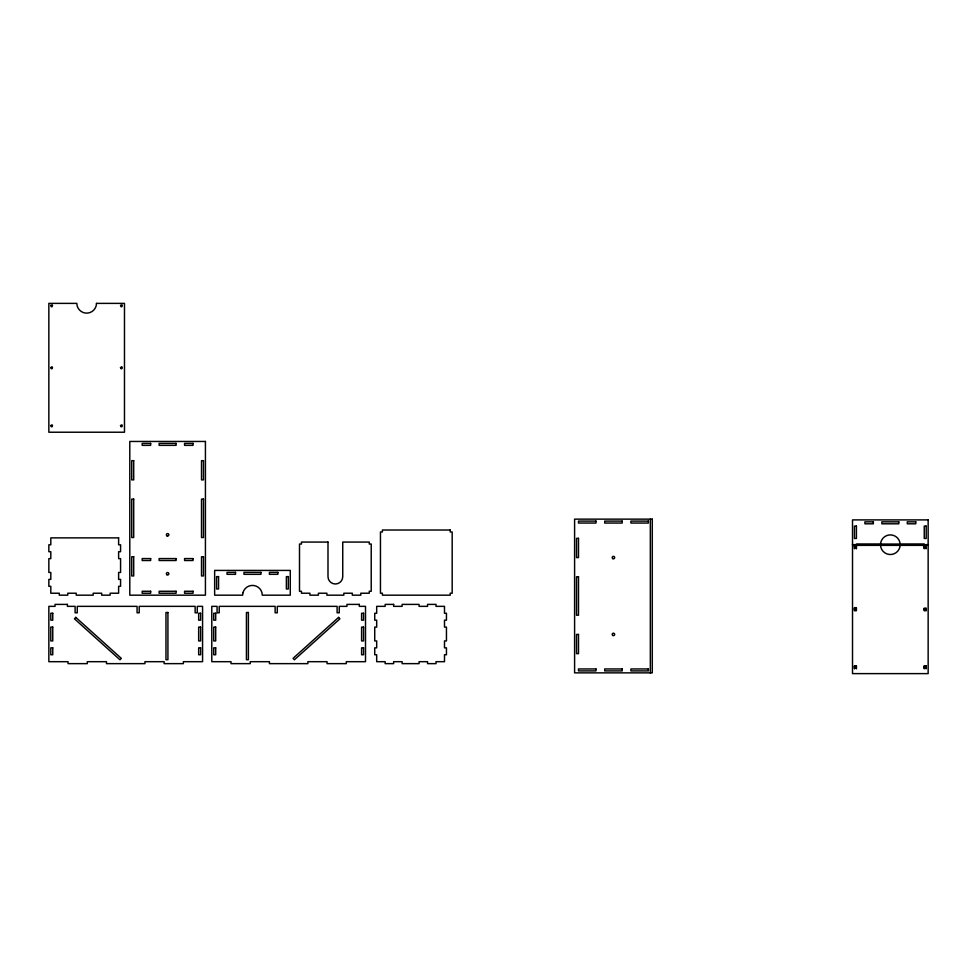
<?xml version="1.0" encoding="UTF-8"?>
<svg xmlns="http://www.w3.org/2000/svg" width="977" height="977" viewBox="0 0 977 977"><rect width="100%" height="100%" fill="white"/><g stroke="black" fill="none" stroke-linecap="round" stroke-linejoin="round"><path stroke-width="1.47" d="M852.518 544.653L880.509 544.653L880.839 542.162A9.843 9.843 0 0 1 899.841 542.162L900.171 544.653L928.15 544.653M852.518 544.775L880.509 544.775L880.839 547.254A9.843 9.843 0 0 0 899.841 547.254L900.171 544.775L928.15 544.775M856.426 545.361L924.242 545.361M854.472 545.691L856.426 545.691M924.242 545.691L926.196 545.691M854.472 546.155L856.426 546.155M924.242 546.155L926.196 546.155M854.472 548.305L856.426 548.305M924.242 548.305L926.196 548.305M856.426 607.657L854.472 607.657L854.472 610.735L856.426 610.735M854.472 608.121L856.426 608.121L856.426 610.271L854.472 610.271M924.242 610.271L926.196 610.271M854.472 666.18L856.426 666.18M924.242 666.18L926.196 666.18M854.472 668.329L856.426 668.329M924.242 668.329L926.196 668.329M926.196 544.653L926.196 548.769M926.196 608.121L926.196 610.735L924.242 610.735L924.242 608.121M926.196 665.716L926.196 668.793M924.242 548.769L924.242 544.055L856.426 544.055L856.426 548.769M924.242 665.716L924.242 668.793M856.426 665.716L856.426 668.793M854.472 544.653L854.472 548.769M854.472 665.716L854.472 668.793M650.328 519.141L650.328 672.86M120.489 367.67C122.32 371.565 123.273 364.372 120.489 367.67M924.157 609.05C925.988 612.958 926.953 605.764 924.157 609.05M50.719 367.645C52.477 371.578 53.576 364.409 50.719 367.645M854.386 609.037C856.145 612.97 857.244 605.801 854.386 609.037M50.743 425.581C52.062 429.697 53.93 422.687 50.743 425.581M96.491 303.383L96.161 305.862A9.843 9.843 0 0 1 77.159 305.862L76.829 303.383L48.85 303.383L48.85 432.225L124.482 432.225L124.482 303.383L96.491 303.383M242.968 592.685L242.638 595.176L214.647 595.176L214.647 570.421L290.279 570.421L290.279 595.176L262.3 595.176L261.97 592.685A9.843 9.843 0 0 0 242.968 592.685M854.411 666.973C855.73 671.089 857.611 664.079 854.411 666.973M120.513 425.581C121.807 429.697 123.725 422.699 120.513 425.581M924.181 666.973C925.475 671.089 927.393 664.079 924.181 666.973M120.537 305.483C121.527 309.685 123.957 302.846 120.537 305.483M924.205 546.864C925.195 551.077 927.625 544.238 924.205 546.864M50.767 305.459C51.659 309.685 54.248 302.907 50.767 305.459M854.448 546.851C855.339 551.065 857.916 544.287 854.448 546.851M75.766 617.379L74.46 618.832L119.988 659.793L121.295 658.351L75.766 617.379M338.592 617.379L293.063 658.351L294.37 659.793L339.898 618.832L338.592 617.379M205.426 441.457L129.794 441.457L129.794 595.176L205.426 595.176L205.426 441.457M150.653 443.399L142.178 443.399L142.178 445.353L150.653 445.353L150.653 443.399M176.092 443.399L159.129 443.399L159.129 445.353L176.092 445.353L176.092 443.399M193.043 443.399L184.568 443.399L184.568 445.353L193.043 445.353L193.043 443.399M133.702 460.668L131.748 460.668L131.748 479.878L133.702 479.878L133.702 460.668M203.472 460.668L201.518 460.668L201.518 479.878L203.472 479.878L203.472 460.668M133.702 499.1L131.748 499.1L131.748 537.521L133.702 537.521L133.702 499.1M203.472 499.1L201.518 499.1L201.518 537.521L203.472 537.521L203.472 499.1M652.282 519.141L574.598 519.141L574.598 672.86L652.282 672.86L652.282 519.141M928.15 519.898L852.518 519.898L852.518 673.617L928.15 673.617L928.15 519.898M595.97 521.095L578.494 521.095L578.494 523.049L595.97 523.049L595.97 521.095M622.178 521.095L604.702 521.095L604.702 523.049L622.178 523.049L622.178 521.095M648.374 521.095L630.91 521.095L630.91 523.049L648.374 523.049L648.374 521.095M873.377 521.852L864.901 521.852L864.901 523.806L873.377 523.806L873.377 521.852M898.816 521.852L881.852 521.852L881.852 523.806L898.816 523.806L898.816 521.852M915.767 521.852L907.291 521.852L907.291 523.806L915.767 523.806L915.767 521.852M856.426 526.09L854.472 526.09L854.472 538.461L856.426 538.461L856.426 526.09M926.196 526.09L924.242 526.09L924.242 538.461L926.196 538.461L926.196 526.09M450.226 530.022L382.398 530.022L382.398 531.976L380.456 531.976L380.456 593.222L382.398 593.222L382.398 595.176L450.226 595.176L450.226 593.222L452.18 593.222L452.18 531.976L450.226 531.976L450.226 530.022M118.62 537.875L50.804 537.875L50.804 544.8L48.85 544.8L48.85 551.712L50.804 551.712L50.804 558.636L48.85 558.636L48.85 572.461L50.804 572.461L50.804 579.385L48.85 579.385L48.85 586.298L50.804 586.298L50.804 593.222L59.279 593.222L59.279 595.176L67.755 595.176L67.755 593.222L76.23 593.222L76.23 595.176L93.194 595.176L93.194 593.222L101.669 593.222L101.669 595.176L110.145 595.176L110.145 593.222L118.62 593.222L118.62 586.298L120.574 586.298L120.574 579.385L118.62 579.385L118.62 572.461L120.574 572.461L120.574 558.636L118.62 558.636L118.62 551.712L120.574 551.712L120.574 544.8L118.62 544.8L118.62 537.875M578.494 538.351L576.54 538.351L576.54 557.574L578.494 557.574L578.494 538.351M327.991 542.076L301.453 542.076L301.453 544.03L299.499 544.03L299.499 591.268L301.453 591.268L301.453 593.222L309.929 593.222L309.929 595.176L318.404 595.176L318.404 593.222L326.892 593.222L326.892 595.176L343.843 595.176L343.843 593.222L352.318 593.222L352.318 595.176L360.794 595.176L360.794 593.222L369.269 593.222L369.269 591.268L371.223 591.268L371.223 544.03L369.269 544.03L369.269 542.076L342.744 542.076L342.744 576.613A7.376 7.376 0 0 1 335.367 583.99A7.376 7.376 0 0 1 327.991 576.613L327.991 542.076M133.702 556.743L131.748 556.743L131.748 575.954L133.702 575.954L133.702 556.743M203.472 556.743L201.518 556.743L201.518 575.954L203.472 575.954L203.472 556.743M150.653 558.575L142.178 558.575L142.178 560.517L150.653 560.517L150.653 558.575M176.092 558.575L159.129 558.575L159.129 560.517L176.092 560.517L176.092 558.575M193.043 558.575L184.568 558.575L184.568 560.517L193.043 560.517L193.043 558.575M235.506 572.375L227.03 572.375L227.03 574.329L235.506 574.329L235.506 572.375M260.944 572.375L243.981 572.375L243.981 574.329L260.944 574.329L260.944 572.375M277.895 572.375L269.42 572.375L269.42 574.329L277.895 574.329L277.895 572.375M218.555 576.613L216.601 576.613L216.601 588.984L218.555 588.984L218.555 576.613M288.325 576.613L286.371 576.613L286.371 588.984L288.325 588.984L288.325 576.613M578.494 576.784L576.54 576.784L576.54 615.217L578.494 615.217L578.494 576.784M150.653 591.268L142.178 591.268L142.178 593.222L150.653 593.222L150.653 591.268M176.092 591.268L159.129 591.268L159.129 593.222L176.092 593.222L176.092 591.268M193.043 591.268L184.568 591.268L184.568 593.222L193.043 593.222L193.043 591.268M67.413 604.397L55.042 604.397L55.042 606.351L48.85 606.351L48.85 661.685L68.06 661.685L68.06 663.639L87.283 663.639L87.283 661.685L106.493 661.685L106.493 663.639L144.926 663.639L144.926 661.685L164.136 661.685L164.136 663.639L183.358 663.639L183.358 661.685L202.569 661.685L202.569 606.351L197.281 606.351L197.281 612.799L195.131 612.799L195.131 606.351L139.222 606.351L139.222 612.799L137.073 612.799L137.073 606.351L77.256 606.351L77.256 612.799L75.107 612.799L75.107 606.351L67.413 606.351L67.413 604.397M359.316 604.397L346.945 604.397L346.945 606.351L339.251 606.351L339.251 612.799L337.102 612.799L337.102 606.351L277.285 606.351L277.285 612.799L275.135 612.799L275.135 606.351L219.227 606.351L219.227 612.799L217.077 612.799L217.077 606.351L211.789 606.351L211.789 661.685L231.012 661.685L231.012 663.639L250.222 663.639L250.222 661.685L269.432 661.685L269.432 663.639L307.865 663.639L307.865 661.685L327.075 661.685L327.075 663.639L346.298 663.639L346.298 661.685L365.508 661.685L365.508 606.351L359.316 606.351L359.316 604.397M393.633 604.397L385.158 604.397L385.158 606.351L376.682 606.351L376.682 613.263L374.728 613.263L374.728 620.175L376.682 620.175L376.682 627.1L374.728 627.1L374.728 640.936L376.682 640.936L376.682 647.849L374.728 647.849L374.728 654.761L376.682 654.761L376.682 661.685L385.158 661.685L385.158 663.639L393.633 663.639L393.633 661.685L402.121 661.685L402.121 663.639L419.072 663.639L419.072 661.685L427.547 661.685L427.547 663.639L436.023 663.639L436.023 661.685L444.498 661.685L444.498 654.761L446.452 654.761L446.452 647.849L444.498 647.849L444.498 640.936L446.452 640.936L446.452 627.1L444.498 627.1L444.498 620.175L446.452 620.175L446.452 613.263L444.498 613.263L444.498 606.351L436.023 606.351L436.023 604.397L427.547 604.397L427.547 606.351L419.072 606.351L419.072 604.397L402.121 604.397L402.121 606.351L393.633 606.351L393.633 604.397M167.922 612.494L165.968 612.494L165.968 659.731L167.922 659.731L167.922 612.494M248.39 612.494L246.436 612.494L246.436 659.731L248.39 659.731L248.39 612.494M52.758 613.263L50.804 613.263L50.804 620.175L52.758 620.175L52.758 613.263M200.615 613.263L198.661 613.263L198.661 620.175L200.615 620.175L200.615 613.263M215.697 613.263L213.743 613.263L213.743 620.175L215.697 620.175L215.697 613.263M363.554 613.263L361.6 613.263L361.6 620.175L363.554 620.175L363.554 613.263M52.758 627.1L50.804 627.1L50.804 640.936L52.758 640.936L52.758 627.1M200.615 627.1L198.661 627.1L198.661 640.936L200.615 640.936L200.615 627.1M215.697 627.1L213.743 627.1L213.743 640.936L215.697 640.936L215.697 627.1M363.554 627.1L361.6 627.1L361.6 640.936L363.554 640.936L363.554 627.1M578.494 634.427L576.54 634.427L576.54 653.65L578.494 653.65L578.494 634.427M52.758 647.849L50.804 647.849L50.804 654.761L52.758 654.761L52.758 647.849M200.615 647.849L198.661 647.849L198.661 654.761L200.615 654.761L200.615 647.849M215.697 647.849L213.743 647.849L213.743 654.761L215.697 654.761L215.697 647.849M363.554 647.849L361.6 647.849L361.6 654.761L363.554 654.761L363.554 647.849M595.97 668.952L578.494 668.952L578.494 670.906L595.97 670.906L595.97 668.952M622.178 668.952L604.702 668.952L604.702 670.906L622.178 670.906L622.178 668.952M648.374 668.952L630.91 668.952L630.91 670.906L648.374 670.906L648.374 668.952M166.994 535.872A1.233 1.233 0 0 0 168.838 534.81A1.233 1.233 0 0 0 166.994 533.747A1.233 1.233 0 0 0 166.994 535.872M166.737 574.623A1.233 1.233 0 0 0 168.801 574.073A1.233 1.233 0 0 0 167.299 572.559A1.233 1.233 0 0 0 166.737 574.623M612.823 558.636A1.233 1.233 0 0 0 614.667 557.574A1.233 1.233 0 0 0 612.823 556.511A1.233 1.233 0 0 0 612.823 558.636M612.823 635.49A1.233 1.233 0 0 0 614.667 634.427A1.233 1.233 0 0 0 612.823 633.365A1.233 1.233 0 0 0 612.823 635.49"/></g></svg>
